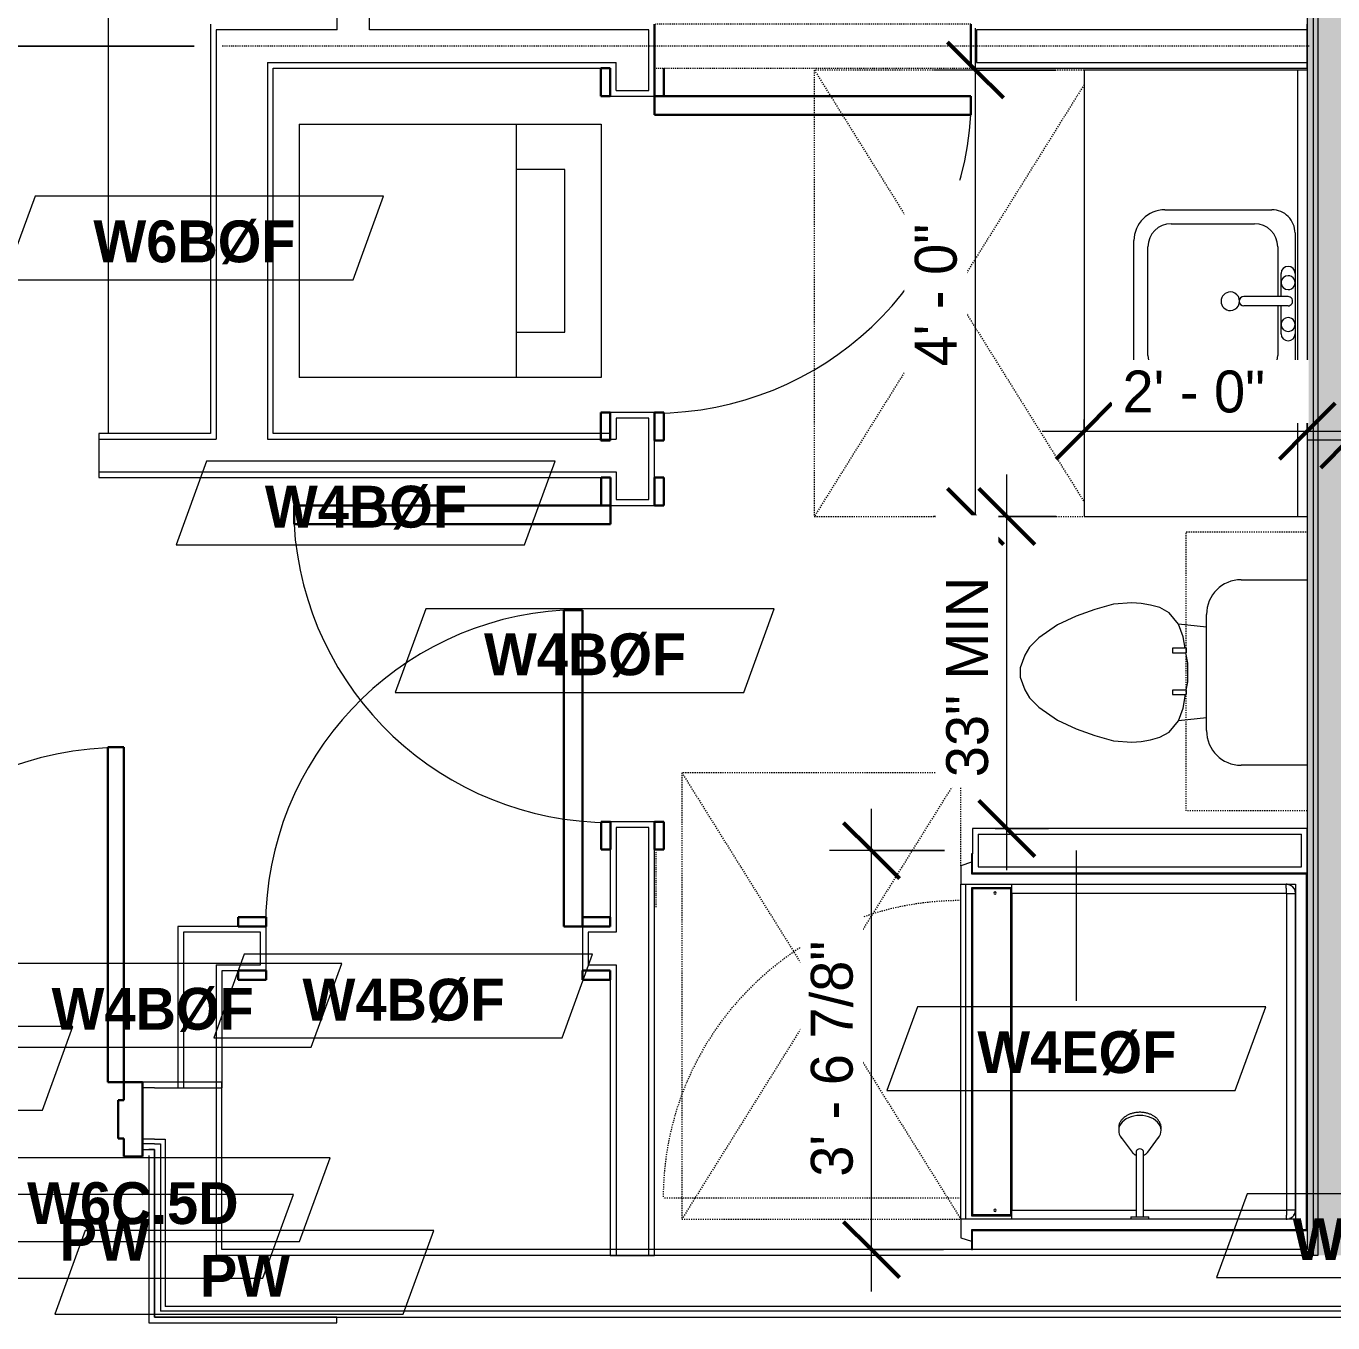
# Model space of a CAD drawing. Header units: inches. Extents: x -4010 to -1872, y 9846 to 12241.
# Drawn here: x -3058.5 to -2918, y 10450.3 to 10589.7 of the extents above; entities that cross this region are included whole.
import ezdxf

# ---------------------------------------------------------------- set-up
doc = ezdxf.new("R2010")
doc.units = ezdxf.units.IN
doc.header["$MEASUREMENT"] = 0
for name, pattern in [('Dash', [0.25, 0.125, -0.125]), ('Dash 3_32_', [0.1875, 0.09375, -0.09375]), ('Overhead', [0.15625, 0.09375, -0.0625])]:
    doc.linetypes.add(name, pattern=pattern)
for name, color, linetype, lineweight in [('0-1', 7, 'Continuous', 5), ('0-3', 8, 'Continuous', 9), ('A-ANNO-DIMS', 211, 'Continuous', 9), ('A-ANNO-DIMS-48', 211, 'Continuous', 9), ('A-DETL-1', 90, 'Dash 3_32_', 18), ('A-DETL-GENF-3', 92, 'Overhead', 9), ('A-DETL-MEDM', 33, 'Continuous', 30), ('A-DOOR-1', 7, 'Continuous', 9), ('A-DOOR-2', 10, 'Continuous', 30), ('A-DOOR-3', 31, 'Continuous', 9), ('A-DOOR-4', 31, 'Continuous', 30), ('A-DOOR-FRAM-2', 10, 'Continuous', 30), ('A-DOOR-FRAM-3', 31, 'Continuous', 30), ('A-GENM', 5, 'Continuous', 9), ('A-GENM-HDLN', 13, 'Dash', 9), ('A-WALL', 113, 'Continuous', 18), ('A-WALL-2', 250, 'Continuous', 18), ('A-WALL-3', 113, 'Continuous', 9), ('A-WALL-IDEN', 211, 'Continuous', 9), ('I-WALL-2', 241, 'Continuous', 5), ('I-WALL-3', 7, 'Continuous', 9), ('I-WALL-4', 2, 'Continuous', 9), ('P-SANR-FIXT', 6, 'Continuous', 9), ('P-SANR-FIXT-HDLN', 131, 'Dash', 9), ('Q-CASE', 31, 'Continuous', 9), ('Q-CASE-2', 31, 'Dash', 9)]:
    doc.layers.add(name, color=color, linetype=linetype, lineweight=lineweight)
doc.styles.add('Century Gothic', font='ufonts.com_century-gothic.ttf', dxfattribs={"height": 4.5})
doc.styles.add('Century Gothic_B', font='GOTHICB.TTF', dxfattribs={"height": 4.5})
doc.dimstyles.new('OD_1__HACK_2', dxfattribs={"dimscale": 12, "dimtxt": 4.698757, "dimasz": 0.5, "dimexe": 0.375, "dimexo": 0.25, "dimgap": 0.0625, "dimtad": 1, "dimdec": 4, "dimrnd": 0.0625, "dimzin": 3, "dimdsep": 46, "dimlunit": 4, "dimtxsty": 'Century Gothic', "dimblk1": 'OBLIQUE', "dimblk2": 'OBLIQUE', "dimsah": 1, "dimcen": 0.09, "dimdle": 0.375, "dimazin": 0, "dimtfac": 1, "dimtdec": 4, "dimtix": 1, "dimtmove": 0, "dimatfit": 3, "dimfxl": 1, "dimtvp": 1, "dimtfill": 1, "dimfrac": 2, "dimtolj": 1, "dimtzin": 0, "dimarcsym": 2})
doc.dimstyles.new('OD_1__HACK_2_1', dxfattribs={"dimscale": 12, "dimtxt": 4.698757, "dimasz": 0.5, "dimexe": 0.375, "dimexo": 0.25, "dimgap": 0.0625, "dimtad": 1, "dimdec": 4, "dimrnd": 0.0625, "dimzin": 3, "dimdsep": 46, "dimlunit": 4, "dimtxsty": 'Century Gothic', "dimblk1": 'OBLIQUE', "dimblk2": 'OBLIQUE', "dimsah": 1, "dimcen": 0.09, "dimdle": 0.375, "dimazin": 0, "dimtfac": 1, "dimtdec": 4, "dimtix": 1, "dimtmove": 0, "dimatfit": 3, "dimfxl": 1, "dimtvp": 1, "dimtfill": 1, "dimfrac": 2, "dimtolj": 1, "dimtzin": 0, "dimarcsym": 2})

# ---------------------------------------------------------------- blocks, each defined once
blk = doc.blocks.new('HOLLOW METAL - UNIT DOOR-2191978-UNITS PLANS - 3RD FLOOR')
at = {"layer": 'A-DOOR-1'}
blk.add_arc((18, 3.875), 36, 90, 180, dxfattribs=at)
at = {"layer": 'A-DOOR-2'}
for p, q in [((18, 39.875), (16.25, 39.875)), ((16.25, 39.875), (16.25, 3.875)), ((18, 3.875), (18, 39.875)), ((16.25, 3.875), (18, 3.875))]:
    blk.add_line(p, q, dxfattribs=at)
at = {"layer": 'A-DOOR-FRAM-2'}
for p, q in [((-18, 3.875), (-20, 3.875)), ((-20, 3.875), (-20, -4.125)), ((-18, 1.9375), (-18, 3.875)), ((18, 3.875), (18, 1.9375)), ((20, 3.875), (18, 3.875)), ((20, -4.125), (20, 3.875)), ((-17.375, 1.9375), (-18, 1.9375)), ((-17.375, -2.1875), (-17.375, 1.9375)), ((18, 1.9375), (17.375, 1.9375)), ((17.375, 1.9375), (17.375, -2.1875)), ((-18, -4.125), (-18, -2.1875)), ((-18, -2.1875), (-17.375, -2.1875)), ((17.375, -2.1875), (18, -2.1875)), ((18, -2.1875), (18, -4.125)), ((-20, -4.125), (-18, -4.125)), ((18, -4.125), (20, -4.125))]:
    blk.add_line(p, q, dxfattribs=at)
blk = doc.blocks.new('CTR - 1st Phase - Common Walls_rvt-1-UNITS PLANS - 3RD FLOOR')
at = {"layer": 'I-WALL-2'}
for points in [[(-2920.14, 10458.16), (-2920.14, 10843.14), (-2920.76, 10843.14), (-2920.76, 10458.16)], [(-2920.14, 10457.54), (-2919.64, 10457.54), (-2919.64, 10843.14), (-2920.14, 10843.14), (-2920.14, 10458.16)], [(-2919.64, 10457.54), (-2914.14, 10457.54), (-2914.14, 10843.14), (-2919.64, 10843.14), (-2919.64, 10458.16)]]:
    blk.add_hatch(color=256, dxfattribs=at).paths.add_polyline_path(points, flags=0)
at = {"layer": 'A-WALL-2'}
for p, q in [((-2920.14, 10843.14), (-2920.14, 10458.16)), ((-2919.64, 10843.14), (-2919.64, 10458.16)), ((-3044.7, 10475.54), (-3045.99, 10475.54)), ((-3044.7, 10475.54), (-3043.57, 10475.54)), ((-3043.57, 10475.54), (-3038.07, 10475.54)), ((-3038.07, 10475.54), (-3038.07, 10457.54)), ((-3044.7, 10470.04), (-3045.99, 10470.04)), ((-3044.7, 10470.04), (-3044.07, 10470.04)), ((-3044.07, 10470.04), (-3043.57, 10470.04)), ((-3043.57, 10470.04), (-3043.57, 10452.04)), ((-3044.7, 10469.54), (-3045.99, 10469.54)), ((-3044.7, 10469.54), (-3044.07, 10469.54)), ((-3044.07, 10469.54), (-3044.07, 10451.54)), ((-3037.45, 10457.54), (-3038.07, 10457.54)), ((-2920.14, 10457.54), (-3037.45, 10457.54)), ((-2920.14, 10458.16), (-2920.14, 10457.54)), ((-2919.64, 10457.54), (-2920.14, 10457.54)), ((-2919.64, 10457.54), (-2920.14, 10457.54)), ((-2919.64, 10458.16), (-2919.64, 10457.54)), ((-3038.07, 10452.04), (-3043.57, 10452.04)), ((-3037.45, 10452.04), (-3038.07, 10452.04)), ((-2784.7, 10452.04), (-3037.45, 10452.04)), ((-3043.57, 10451.54), (-3044.07, 10451.54)), ((-3037.45, 10451.54), (-3043.57, 10451.54)), ((-2784.7, 10451.54), (-3037.45, 10451.54))]:
    blk.add_line(p, q, dxfattribs=at)
at = {"layer": 'I-WALL-3'}
for p, q in [((-2920.76, 10843.14), (-2920.76, 10498.69)), ((-3044.7, 10476.16), (-3045.99, 10476.16)), ((-3038.07, 10476.16), (-3044.7, 10476.16)), ((-3037.45, 10476.16), (-3038.07, 10476.16)), ((-3037.45, 10458.16), (-3037.45, 10476.16)), ((-3045.99, 10468.91), (-3044.7, 10468.91)), ((-3044.7, 10468.91), (-3045.32, 10468.91)), ((-3044.7, 10468.91), (-3044.7, 10450.91)), ((-3044.7, 10450.91), (-3044.7, 10468.91)), ((-3045.32, 10468.29), (-3045.32, 10450.29)), ((-2920.76, 10460.19), (-2920.76, 10458.16)), ((-2956.89, 10458.16), (-3037.45, 10458.16)), ((-2920.76, 10458.16), (-2956.76, 10458.16)), ((-3045.32, 10450.29), (-3044.7, 10450.29)), ((-3044.7, 10450.91), (-3044.07, 10450.91)), ((-3025.11, 10450.91), (-3044.7, 10450.91)), ((-3044.7, 10450.29), (-3025.11, 10450.29)), ((-3044.07, 10450.91), (-3037.45, 10450.91)), ((-3037.45, 10450.91), (-2784.7, 10450.91)), ((-3025.11, 10450.29), (-3025.11, 10450.91))]:
    blk.add_line(p, q, dxfattribs=at)
at = {"layer": '0-3'}
blk.add_blockref('HOLLOW METAL - UNIT DOOR-2191978-UNITS PLANS - 3RD FLOOR', (-3065.99, 10472.29), dxfattribs=at)
blk = doc.blocks.new('SWING - SINGLE - FLUSH - 2-10 x 6-8 - PRIVACY-3199407-UNITS PLANS - 3RD FLOOR')
at = {"layer": 'A-DOOR-3'}
blk.add_arc((17, 2.37), 34.07, 93.3657, 180, dxfattribs=at)
at = {"layer": 'A-DOOR-4'}
for p, q in [((15, 2.37), (15, 36.38)), ((17, 36.38), (15, 36.38)), ((17, 2.37), (17, 36.38)), ((17, 2.37), (15, 2.37))]:
    blk.add_line(p, q, dxfattribs=at)
at = {"layer": 'A-DOOR-FRAM-3'}
for p, q in [((-17, 3.37), (-20, 3.37)), ((-20, 3.37), (-20, 2.37)), ((-17, 2.37), (-17, 3.37)), ((20, 3.37), (17, 3.37)), ((17, 3.37), (17, 2.37)), ((20, 2.37), (20, 3.37)), ((-20, 2.37), (-17, 2.37)), ((17, 2.37), (20, 2.37)), ((-17, -2.38), (-20, -2.38)), ((-20, -2.38), (-20, -3.38)), ((-17, -3.38), (-17, -2.38)), ((20, -2.38), (17, -2.38)), ((17, -2.38), (17, -3.38)), ((20, -3.38), (20, -2.38)), ((-20, -3.38), (-17, -3.38)), ((17, -3.38), (20, -3.38))]:
    blk.add_line(p, q, dxfattribs=at)
blk = doc.blocks.new('Stacked Washer and Dryer - 26_x25_ - Private-3627842-UNITS PLANS - 3RD FLOOR')
at = {"layer": 'P-SANR-FIXT'}
for p, q in [((0, 13.625), (32.4375, 13.625)), ((0, 13.625), (0, -13.625)), ((23.34375, -13.625), (23.34375, 13.625)), ((32.4375, 13.625), (32.4375, -13.625)), ((28.53125, 8.75), (23.34375, 8.75)), ((28.53125, -8.75), (28.53125, 8.75)), ((23.34375, -8.75), (28.53125, -8.75)), ((32.4375, -13.625), (0, -13.625))]:
    blk.add_line(p, q, dxfattribs=at)
blk = doc.blocks.new('SWING - SINGLE - FLUSH - 2-10 x 6-8 - PRIVACY-3928387-UNITS PLANS - 3RD FLOOR')
at = {"layer": 'A-DOOR-3'}
blk.add_arc((17, 2.37), 34.07, 93.3657, 180, dxfattribs=at)
at = {"layer": 'A-DOOR-4'}
for p, q in [((15, 2.37), (15, 36.38)), ((17, 36.38), (15, 36.38)), ((17, 2.37), (17, 36.38)), ((17, 2.37), (15, 2.37))]:
    blk.add_line(p, q, dxfattribs=at)
at = {"layer": 'A-DOOR-FRAM-3'}
for p, q in [((-17, 3.37), (-20, 3.37)), ((-20, 3.37), (-20, 2.37)), ((-17, 2.37), (-17, 3.37)), ((20, 3.37), (17, 3.37)), ((17, 3.37), (17, 2.37)), ((20, 2.37), (20, 3.37)), ((-20, 2.37), (-17, 2.37)), ((17, 2.37), (20, 2.37)), ((-17, -2.38), (-20, -2.38)), ((-20, -2.38), (-20, -3.38)), ((-17, -3.38), (-17, -2.38)), ((20, -2.38), (17, -2.38)), ((17, -2.38), (17, -3.38)), ((20, -3.38), (20, -2.38)), ((-20, -3.38), (-17, -3.38)), ((17, -3.38), (20, -3.38))]:
    blk.add_line(p, q, dxfattribs=at)
blk = doc.blocks.new('Door-Opening - 34_ x 80_-3928388-UNITS PLANS - 3RD FLOOR')
at = {"layer": 'A-DETL-GENF-3'}
for p, q in [((16.68, 2.38), (-17.32, 2.38)), ((-17.32, -2.37), (16.68, -2.37))]:
    blk.add_line(p, q, dxfattribs=at)
at = {"layer": 'A-DETL-MEDM'}
for p, q in [((-17.32, 2.38), (-17.32, -2.37)), ((16.68, -2.37), (16.68, 2.38))]:
    blk.add_line(p, q, dxfattribs=at)
blk = doc.blocks.new('M_Sink Vanity-Square - 500 x 440mm-1372835-UNITS PLANS - 3RD FLOOR')
at = {"layer": 'P-SANR-FIXT'}
for p, q in [((-5.72, 10.23), (7.14, 10.23)), ((-5.22, 8.73), (6.46, 8.73)), ((-9.22, -4.59), (-9.22, 6.73)), ((-7.72, -2.72), (-7.72, 6.23)), ((8.96, 6.23), (8.96, -2.72)), ((10.46, 6.91), (10.46, -4.59)), ((0.12, -6.33), (0.12, -1.59)), ((1.12, -6.33), (1.12, -1.59)), ((0.12, -5.22), (-5.22, -5.22)), ((-2.88, -5.59), (0.12, -5.59)), ((6.46, -5.22), (1.12, -5.22)), ((1.12, -5.59), (3.62, -5.59)), ((7.96, -7.09), (-6.72, -7.09)), ((3.62, -7.09), (-2.88, -7.09))]:
    blk.add_line(p, q, dxfattribs=at)
for centre, radius, start, end in [((-5.72, 6.73), 3.5, 90, 180), ((7.14, 6.91), 3.32, 360, 90), ((-5.22, 6.23), 2.5, 90, 180), ((6.46, 6.23), 2.5, 360, 90), ((0.62, -0.13), 1, 360, 180), ((0.62, -0.13), 1, 180, 0), ((0.62, -1.59), 0.5, 360, 180), ((-5.22, -2.72), 2.5, 180, 270), ((6.46, -2.72), 2.5, 270, 360), ((-6.72, -4.59), 2.5, 180, 270), ((-2.88, -6.34), 0.75, 90, 270), ((-1.88, -6.34), 0.75, 360, 180), ((2.62, -6.34), 0.75, 0, 180), ((3.62, -6.34), 0.75, 270, 90), ((7.96, -4.59), 2.5, 270, 0), ((-1.88, -6.34), 0.75, 180, 0), ((0.62, -6.33), 0.5, 180, 0), ((2.62, -6.34), 0.75, 180, 0)]:
    blk.add_arc(centre, radius, start, end, dxfattribs=at)
blk = doc.blocks.new('Toilet-Domestic-3D - Toilet-Domestic-3D-1352612-UNITS PLANS - 3RD FLOOR')
at = {"layer": 'P-SANR-FIXT'}
for p, q in [((-9.98, 11.75), (-9.98, 18.86)), ((9.98, 18.86), (9.98, 11.75)), ((6.25, 8.02), (-6.25, 8.02)), ((-4.86, 8.02), (-5.21, 5)), ((4.86, 8.02), (5.21, 5)), ((-2.61, 5.72), (-3.84, 5.5)), ((-1, 6), (-2.12, 5.8)), ((1, 6), (-1, 6)), ((1.89, 5.84), (1, 6)), ((3.84, 5.5), (2.38, 5.76)), ((-5.21, 5), (-6.4, 4)), ((-3.84, 5.5), (-5.21, 5)), ((5.21, 5), (3.84, 5.5)), ((6.4, 4), (5.21, 5)), ((-6.97, 3), (-7.24, 2)), ((-6.4, 4), (-6.97, 3)), ((6.97, 3), (6.4, 4)), ((7.24, 2), (6.97, 3)), ((-7.24, 2), (-7.41, 1)), ((7.41, 1), (7.24, 2)), ((-7.41, 1), (-7.5, 0)), ((-7.5, 0), (-7.33, -1.99)), ((7.33, -1.99), (7.5, 0)), ((7.5, 0), (7.41, 1)), ((-7.33, -1.99), (-6.79, -4)), ((6.79, -4), (7.33, -1.99)), ((-6.79, -4), (-6.06, -6)), ((6.06, -6), (6.79, -4)), ((-6.06, -6), (-5.13, -8)), ((5.13, -8), (6.06, -6)), ((-5.13, -8), (-3.74, -10)), ((3.74, -10), (5.13, -8)), ((-3.74, -10), (-2.74, -11)), ((-2.74, -11), (-1.87, -11.5)), ((1.87, -11.5), (2.74, -11)), ((2.74, -11), (3.74, -10)), ((-1.87, -11.5), (-0.5, -12)), ((-0.5, -12), (0.5, -12)), ((0.5, -12), (1.87, -11.5))]:
    blk.add_line(p, q, dxfattribs=at)
for centre, start, end in [((-6.25, 11.75), 180, 270), ((6.25, 11.75), 270, 360)]:
    blk.add_arc(centre, 3.73, start, end, dxfattribs=at)
blk = doc.blocks.new('Bath Vanity - Bath Vanity 48_-3150017-UNITS PLANS - 3RD FLOOR')
at = {"layer": 'Q-CASE'}
for p, q in [((24.74, 24), (-23.26, 24)), ((-23.26, 24), (-23.26, 1)), ((24.74, 1), (24.74, 24))]:
    blk.add_line(p, q, dxfattribs=at)
blk = doc.blocks.new('ADA Clearances - 30_x48_-3255449-UNITS PLANS - 3RD FLOOR')
at = {"layer": 'A-GENM-HDLN'}
for p, q in [((15, -24), (-15, 24)), ((-15, -24), (15, 24)), ((15, 24), (-15, 24)), ((15, -24), (15, 24)), ((-15, -14), (-15, -24)), ((-15, -24), (15, -24))]:
    blk.add_line(p, q, dxfattribs=at)
blk = doc.blocks.new('ADA Clearances - 30_x48_-V26-UNITS PLANS - 3RD FLOOR')
at = {"layer": 'A-GENM-HDLN'}
for p, q in [((-14, -22.41), (15, 24)), ((15, 24), (-14, 24)), ((15, -24), (15, 24)), ((15, -24), (-14, 22.41)), ((-14, -24), (15, -24))]:
    blk.add_line(p, q, dxfattribs=at)
blk = doc.blocks.new('BATHROOM MIRROR - BATHROOM MIRROR 48_-3123886-UNITS PLANS - 3RD FLOOR')
at = {"layer": 'Q-CASE'}
for p, q in [((-23.26, -23), (24.74, -23)), ((-23.26, -23), (-23.26, -24)), ((24.74, -24), (24.74, -23)), ((24.74, -24), (-23.26, -24))]:
    blk.add_line(p, q, dxfattribs=at)
blk = doc.blocks.new('300 Series Wall Hung Cabinet_326 - 30_-2909953-UNITS PLANS - 3RD FLOOR')
at = {"layer": 'Q-CASE'}
for p, q in [((-2.01, 14.69), (-2.5, 14.69)), ((-2.5, 14.69), (-2.5, 13.19)), ((-2.01, 13.19), (-2.01, 14.69)), ((2.49, 14.69), (2, 14.69)), ((2, 14.69), (2, 13.19)), ((2.49, 13.19), (2.49, 14.69)), ((-2.01, 13.19), (-2.5, 13.19)), ((2.49, 13.19), (2, 13.19))]:
    blk.add_line(p, q, dxfattribs=at)
at = {"layer": 'Q-CASE-2'}
for p, q in [((-15, 0.19), (-15, 13.19)), ((-15, 13.19), (15, 13.19)), ((15, 13.19), (15, 0.19)), ((15, 0.19), (-15, 0.19))]:
    blk.add_line(p, q, dxfattribs=at)
blk = doc.blocks.new('SWING - SINGLE - FLUSH - 2-10 x 6-8 - PASSAGE-3928390-UNITS PLANS - 3RD FLOOR')
at = {"layer": 'A-DOOR-3'}
blk.add_arc((17, -2.37), 34.07, 180, 266.6343, dxfattribs=at)
at = {"layer": 'A-DOOR-4'}
for p, q in [((15, -2.37), (15, -36.38)), ((17, -2.37), (15, -2.37)), ((17, -2.37), (17, -36.38)), ((17, -36.38), (15, -36.38))]:
    blk.add_line(p, q, dxfattribs=at)
at = {"layer": 'A-DOOR-FRAM-3'}
for p, q in [((-20, 2.38), (-20, 3.38)), ((-20, 3.38), (-17, 3.38)), ((-17, 3.38), (-17, 2.38)), ((17, 2.38), (17, 3.38)), ((17, 3.38), (20, 3.38)), ((20, 3.38), (20, 2.38)), ((-17, 2.38), (-20, 2.38)), ((20, 2.38), (17, 2.38)), ((-20, -2.37), (-17, -2.37)), ((-20, -3.37), (-20, -2.37)), ((-17, -2.37), (-17, -3.37)), ((17, -2.37), (20, -2.37)), ((17, -3.37), (17, -2.37)), ((-17, -3.37), (-20, -3.37)), ((20, -3.37), (17, -3.37))]:
    blk.add_line(p, q, dxfattribs=at)
blk = doc.blocks.new('4LBS24238A75FTB_V2 - 4LBS24238A75FTB_V2-3746186-UNITS PLANS - 3RD FLOOR')
at = {"layer": 'P-SANR-FIXT'}
for p, q in [((0, -0.5), (38.5, -0.5)), ((0, -36.5), (0, -0.5)), ((0.12, -36.62), (0.12, -0.63)), ((0.12, -0.63), (38.38, -0.63)), ((38.38, -0.63), (38.38, -36.62)), ((38.5, -0.5), (38.5, -36.5)), ((1.25, -37.75), (1.25, -1.75)), ((1.25, -1.75), (37.25, -1.75)), ((1.3, -2.43), (1.28, -2.51)), ((1.42, -2.2), (1.4, -2.23)), ((1.58, -2.01), (1.51, -2.08)), ((1.73, -1.9), (1.7, -1.92)), ((2.01, -1.78), (1.93, -1.8)), ((2.2, -32.27), (2.2, -2.75)), ((2.25, -1.77), (2.25, -1.75)), ((36.25, -1.77), (2.25, -1.77)), ((36.25, -2.7), (2.25, -2.7)), ((36.25, -1.77), (36.25, -1.75)), ((36.3, -18.11), (36.3, -2.75)), ((36.57, -1.8), (36.49, -1.78)), ((36.75, -1.89), (36.72, -1.87)), ((36.8, -1.92), (36.77, -1.9)), ((36.99, -2.08), (36.92, -2.01)), ((37.1, -2.23), (37.08, -2.2)), ((37.22, -2.51), (37.2, -2.43)), ((37.25, -1.75), (37.25, -17.52)), ((36.3, -32.27), (36.3, -18.89)), ((37.25, -19.48), (37.25, -37.75)), ((1.62, -32.27), (1.62, -36.62)), ((2.2, -32.27), (36.3, -32.27)), ((36.88, -36.62), (36.88, -32.27)), ((36.75, -32.38), (1.75, -32.38)), ((1.75, -32.38), (1.75, -36.5)), ((36.75, -36.5), (36.75, -32.38)), ((0, -36.5), (-2.02, -36.5)), ((-2.02, -36.5), (-2.02, -36.62)), ((1.75, -36.5), (36.75, -36.5)), ((40.52, -36.5), (38.5, -36.5)), ((40.52, -36.62), (40.52, -36.5)), ((-2.02, -36.62), (0.12, -36.62)), ((-1.13, -36.62), (-0.75, -37.75)), ((-0.75, -37.75), (1.25, -37.75)), ((1.25, -37.25), (37.25, -37.25)), ((1.25, -37.75), (1.25, -37.25)), ((37.25, -37.75), (1.25, -37.75)), ((1.62, -36.62), (36.88, -36.62)), ((37.25, -37.25), (37.25, -37.75)), ((37.25, -37.75), (39.25, -37.75)), ((38.38, -36.62), (40.52, -36.62)), ((39.25, -37.75), (39.63, -36.62))]:
    blk.add_line(p, q, dxfattribs=at)
for centre, radius, start, end in [((2.25, -2.75), 1, 90, 180), ((36.25, -2.75), 1, 0, 90), ((2.2, -34.06), 0.125, 0, 180), ((2.2, -34.06), 0.125, 180, 0), ((36.3, -34.06), 0.125, 0, 180), ((36.3, -34.06), 0.125, 180, 0)]:
    blk.add_arc(centre, radius, start, end, dxfattribs=at)
for centre, start_param, end_param in [((2.2, -32.28), 1.570796, 3.141593), ((36.3, -32.28), 0, 1.570796)]:
    blk.add_ellipse(centre, major_axis=(0.95, 0), ratio=0.019505, start_param=start_param, end_param=end_param, dxfattribs=at)
for points, knots in [([(2.25, -1.77), (2.18, -1.77), (2.05, -1.78), (1.8, -1.86), (1.52, -2.04), (1.34, -2.32), (1.26, -2.57), (1.25, -2.7), (1.25, -2.77)], [0, 0, 0, 0, 0.125, 0.25, 0.5, 0.75, 0.875, 1, 1, 1, 1]), ([(1.38, -2.25), (1.41, -2.21), (1.47, -2.12), (1.54, -2.04), (1.59, -2)], [-0.6665731, -0.6665731, -0.6665731, -0.6665731, -0.5714286, -0.4611793, -0.4611793, -0.4611793, -0.4611793]), ([(1.75, -1.88), (1.77, -1.87), (1.86, -1.82), (2.03, -1.77), (2.17, -1.75), (2.25, -1.75)], [-0.3333068, -0.3333068, -0.3333068, -0.3333068, -0.2857143, -0.1428571, 0, 0, 0, 0]), ([(2.25, -2.7), (2.24, -2.7), (2.24, -2.7), (2.23, -2.7), (2.22, -2.71), (2.22, -2.71), (2.21, -2.72), (2.21, -2.73), (2.2, -2.74), (2.2, -2.74), (2.2, -2.75), (2.2, -2.75)], [-1, -1, -1, -1, -0.833333, -0.75, -0.666667, -0.583333, -0.416667, -0.333333, -0.208333, -0.083333, 0, 0, 0, 0]), ([(36.25, -1.75), (36.31, -1.75), (36.42, -1.76), (36.59, -1.8), (36.7, -1.85), (36.75, -1.88)], [-1, -1, -1, -1, -0.8928571, -0.7857143, -0.6666667, -0.6666667, -0.6666667, -0.6666667]), ([(37.25, -2.77), (37.25, -2.7), (37.24, -2.57), (37.16, -2.32), (36.98, -2.04), (36.7, -1.86), (36.45, -1.78), (36.32, -1.77), (36.25, -1.77)], [0, 0, 0, 0, 0.125, 0.25, 0.5, 0.75, 0.875, 1, 1, 1, 1]), ([(36.3, -2.75), (36.3, -2.74), (36.3, -2.74), (36.3, -2.73), (36.29, -2.72), (36.29, -2.72), (36.28, -2.71), (36.27, -2.71), (36.26, -2.7), (36.26, -2.7), (36.25, -2.7), (36.25, -2.7)], [-1, -1, -1, -1, -0.833333, -0.75, -0.666667, -0.583333, -0.416667, -0.333333, -0.208333, -0.083333, 0, 0, 0, 0]), ([(36.75, -1.88), (36.79, -1.91), (36.89, -1.97), (36.97, -2.05), (37.01, -2.1)], [-0.6665731, -0.6665731, -0.6665731, -0.6665731, -0.5714286, -0.4475924, -0.4475924, -0.4475924, -0.4475924]), ([(37.12, -2.25), (37.13, -2.27), (37.16, -2.33), (37.18, -2.38), (37.19, -2.42)], [-0.3333068, -0.3333068, -0.3333068, -0.3333068, -0.2857143, -0.2174647, -0.2174647, -0.2174647, -0.2174647])]:
    blk.add_open_spline(points, degree=3, knots=knots, dxfattribs=at)
for points in [[(1.25, -2.75), (1.25, -2.74), (1.25, -2.72), (1.25, -2.71)], [(2.2, -2.75), (2.12, -2.75), (1.95, -2.75), (1.72, -2.75), (1.52, -2.76), (1.37, -2.76), (1.27, -2.76), (1.25, -2.77), (1.25, -2.77)], [(1.35, -2.32), (1.36, -2.3), (1.37, -2.27), (1.38, -2.25)], [(1.63, -1.97), (1.67, -1.94), (1.71, -1.91), (1.75, -1.88)], [(2.25, -2.7), (2.25, -2.62), (2.25, -2.45), (2.25, -2.22), (2.25, -2.03), (2.25, -1.88), (2.25, -1.82), (2.25, -1.8)], [(36.25, -2.7), (36.25, -2.62), (36.25, -2.45), (36.25, -2.22), (36.25, -2.03), (36.25, -1.88), (36.25, -1.82), (36.25, -1.8)], [(36.3, -2.75), (36.38, -2.75), (36.55, -2.75), (36.78, -2.75), (36.98, -2.76), (37.13, -2.76), (37.23, -2.76), (37.25, -2.77), (37.25, -2.77)], [(37.04, -2.14), (37.07, -2.18), (37.09, -2.21), (37.12, -2.25)], [(37.25, -2.67), (37.25, -2.7), (37.25, -2.72), (37.25, -2.75)]]:
    blk.add_open_spline(points, degree=3, dxfattribs=at)
at = {"layer": 'P-SANR-FIXT-HDLN'}
blk.add_line((35, -37.75), (35, -69.75), dxfattribs=at)
blk.add_arc((35, -37.75), 32, 180, 270, dxfattribs=at)
blk = doc.blocks.new('Shower Head - Shower Head-3260035-UNITS PLANS - 3RD FLOOR')
at = {"layer": 'P-SANR-FIXT'}
for p, q in [((-2.28, 9.81), (-2.28, 9.54)), ((-2.02, 8.78), (-0.84, 7.19)), ((0.84, 7.19), (2.02, 8.78)), ((2.28, 9.54), (2.28, 9.81)), ((-0.39, 7.27), (-0.39, 6.01)), ((0.39, 6.01), (0.39, 7.27)), ((-0.98, 0.26), (-0.98, 0)), ((-0.98, 0.26), (0.98, 0.26)), ((0.98, 0), (-0.98, 0)), ((-0.39, 1), (-0.39, 0.26)), ((0.39, 0.26), (0.39, 1)), ((0.98, 0), (0.98, 0.26))]:
    blk.add_line(p, q, dxfattribs=at)
at = {"layer": 'P-SANR-FIXT', "flags": 128}
for points in [[(0, 11.49), (-0.09, 11.49), (-0.18, 11.48), (-0.27, 11.48), (-0.35, 11.47), (-0.44, 11.46), (-0.53, 11.44), (-0.62, 11.43), (-0.7, 11.41), (-0.79, 11.39), (-0.87, 11.36), (-0.95, 11.34), (-1.03, 11.31), (-1.11, 11.28), (-1.19, 11.25), (-1.26, 11.21), (-1.34, 11.17), (-1.41, 11.13), (-1.48, 11.09), (-1.55, 11.05), (-1.61, 11), (-1.68, 10.95), (-1.74, 10.9), (-1.8, 10.85), (-1.85, 10.8), (-1.9, 10.74), (-1.95, 10.69), (-2, 10.63), (-2.04, 10.57), (-2.08, 10.51), (-2.12, 10.44), (-2.15, 10.38), (-2.18, 10.31), (-2.21, 10.25), (-2.23, 10.18), (-2.25, 10.11), (-2.26, 10.04), (-2.27, 9.97), (-2.28, 9.9), (-2.28, 9.83), (-2.28, 9.81)], [(2.28, 9.81), (2.28, 9.88), (2.28, 9.95), (2.27, 10.02), (2.25, 10.09), (2.24, 10.16), (2.21, 10.23), (2.19, 10.3), (2.16, 10.36), (2.13, 10.43), (2.09, 10.49), (2.05, 10.55), (2.01, 10.61), (1.97, 10.67), (1.92, 10.73), (1.86, 10.79), (1.81, 10.84), (1.75, 10.89), (1.69, 10.94), (1.63, 10.99), (1.57, 11.04), (1.5, 11.08), (1.43, 11.12), (1.36, 11.16), (1.28, 11.2), (1.21, 11.24), (1.13, 11.27), (1.05, 11.3), (0.97, 11.33), (0.89, 11.36), (0.81, 11.38), (0.72, 11.4), (0.64, 11.42), (0.55, 11.44), (0.47, 11.45), (0.38, 11.46), (0.29, 11.47), (0.2, 11.48), (0.11, 11.49), (0.02, 11.49), (0, 11.49)], [(-0.84, 7.19), (-0.81, 7.16), (-0.79, 7.13), (-0.76, 7.1), (-0.73, 7.08), (-0.7, 7.05), (-0.68, 7.03), (-0.65, 7.01), (-0.62, 6.98), (-0.59, 6.97), (-0.56, 6.95), (-0.53, 6.93), (-0.49, 6.91), (-0.46, 6.9), (-0.43, 6.89), (-0.4, 6.87)], [(0.39, 6.87), (0.43, 6.88), (0.46, 6.9), (0.49, 6.91), (0.52, 6.93), (0.55, 6.94), (0.58, 6.96), (0.61, 6.98), (0.64, 7), (0.67, 7.03), (0.7, 7.05), (0.73, 7.07), (0.76, 7.1), (0.78, 7.13), (0.81, 7.16), (0.83, 7.19), (0.84, 7.19)], [(-0.39, 6.01), (-0.39, 5.81), (-0.39, 5.6), (-0.39, 5.38), (-0.39, 5.15), (-0.39, 4.92), (-0.39, 4.68), (-0.39, 4.43), (-0.39, 4.18), (-0.39, 3.93), (-0.39, 3.67), (-0.39, 3.4), (-0.39, 3.13), (-0.39, 2.86), (-0.39, 2.59), (-0.39, 2.31), (-0.39, 2.03), (-0.39, 1.75), (-0.39, 1.46), (-0.39, 1.18), (-0.39, 1)], [(0.39, 1), (0.39, 1.29), (0.39, 1.57), (0.39, 1.85), (0.39, 2.13), (0.39, 2.41), (0.39, 2.69), (0.39, 2.96), (0.39, 3.23), (0.39, 3.5), (0.39, 3.76), (0.39, 4.02), (0.39, 4.27), (0.39, 4.52), (0.39, 4.77), (0.39, 5), (0.39, 5.23), (0.39, 5.46), (0.39, 5.67), (0.39, 5.88), (0.39, 6.01)]]:
    blk.add_lwpolyline(points, dxfattribs=at)
at = {"layer": 'P-SANR-FIXT'}
for centre, major_axis, start_param, end_param in [((0, 9.54), (-2.28, 0), 4.712389, 6.956384), ((0, 9.54), (2.28, 0), 5.609987, 7.853982), ((0, 7.27), (-0.394, 0), 4.712389, 6.283185), ((0, 7.27), (-0.394, 0), 3.141593, 4.712389)]:
    blk.add_ellipse(centre, major_axis=major_axis, ratio=0.707107, start_param=start_param, end_param=end_param, dxfattribs=at)
blk = doc.blocks.new('Casework 10 - Casework 1-3926327-UNITS PLANS - 3RD FLOOR')
at = {"layer": 'Q-CASE'}
blk.add_line((-3049.7, 10669.16), (-3049.7, 10545.91), dxfattribs=at)
blk = doc.blocks.new('DIMBLOCK102-UNITS PLANS - 3RD FLOOR')
at = {"layer": 'A-ANNO-DIMS-48', "lineweight": 50}
for p, q in [((-2916.32, 10545.21), (-2913.32, 10548.21)), ((-2782.32, 10545.21), (-2779.32, 10548.21)), ((-2916.32, 10545.21), (-2919.32, 10542.21)), ((-2782.32, 10545.21), (-2785.32, 10542.21))]:
    blk.add_line(p, q, dxfattribs=at)
at = {"layer": 'A-ANNO-DIMS-48'}
for p, q in [((-2916.32, 10546.46), (-2916.32, 10540.71)), ((-2916.32, 10545.21), (-2916.32, 10546.46)), ((-2782.32, 10546.46), (-2782.32, 10540.71)), ((-2782.32, 10545.21), (-2782.32, 10546.46)), ((-2920.82, 10545.21), (-2782.32, 10545.21))]:
    blk.add_line(p, q, dxfattribs=at)
at = {"layer": 'A-ANNO-DIMS-48', "color": 0, "insert": (-2858.95, 10551.73), "char_height": 4.5, "width": 23.091, "attachment_point": 1, "line_spacing_factor": 0.984502, "style": 'Century Gothic', "bg_fill": 3, "box_fill_scale": 1.25, "bg_fill_color": 256, "bg_fill_true_color": 13158600, "bg_fill_transparency": 0}
blk.add_mtext('11\' - 2"', dxfattribs=at)
blk = doc.blocks.new('_Oblique')
at = {"color": 0, "linetype": 'ByBlock', "lineweight": -2}
blk.add_line((-0.5, -0.5), (0.5, 0.5), dxfattribs=at)
blk = doc.blocks.new('DIMBLOCK181-UNITS PLANS - 3RD FLOOR')
at = {"layer": 'A-ANNO-DIMS-48'}
for p, q in [((-2956.44, 10532.48), (-2956.44, 10589.48)), ((-2947.76, 10584.98), (-2960.94, 10584.98)), ((-2956.44, 10584.98), (-2947.76, 10584.98)), ((-2947.76, 10536.98), (-2960.94, 10536.98)), ((-2956.44, 10536.98), (-2947.76, 10536.98))]:
    blk.add_line(p, q, dxfattribs=at)
at = {"layer": 'A-ANNO-DIMS-48', "lineweight": 50}
for p, q in [((-2956.44, 10584.98), (-2959.44, 10587.98)), ((-2956.44, 10584.98), (-2953.44, 10581.98)), ((-2956.44, 10536.98), (-2959.44, 10539.98)), ((-2956.44, 10536.98), (-2953.44, 10533.98))]:
    blk.add_line(p, q, dxfattribs=at)
at = {"layer": 'A-ANNO-DIMS-48', "color": 0, "insert": (-2962.96, 10553.11), "char_height": 4.5, "width": 18.8845, "attachment_point": 1, "rotation": 90, "line_spacing_factor": 0.984502, "style": 'Century Gothic', "bg_fill": 3, "box_fill_scale": 1.25, "bg_fill_color": 256, "bg_fill_true_color": 13158600, "bg_fill_transparency": 0}
blk.add_mtext('4\' - 0"', dxfattribs=at)
blk = doc.blocks.new('DIMBLOCK182-UNITS PLANS - 3RD FLOOR')
at = {"layer": 'A-ANNO-DIMS-48', "lineweight": 50}
for p, q in [((-2944.76, 10546.15), (-2941.76, 10549.15)), ((-2920.76, 10546.15), (-2917.76, 10549.15)), ((-2944.76, 10546.15), (-2947.76, 10543.15)), ((-2920.76, 10546.15), (-2923.76, 10543.15))]:
    blk.add_line(p, q, dxfattribs=at)
at = {"layer": 'A-ANNO-DIMS-48'}
for p, q in [((-2944.76, 10547.4), (-2944.76, 10541.65)), ((-2944.76, 10546.15), (-2944.76, 10547.4)), ((-2920.76, 10547.4), (-2920.76, 10541.65)), ((-2920.76, 10546.15), (-2920.76, 10547.4)), ((-2949.26, 10546.15), (-2916.26, 10546.15))]:
    blk.add_line(p, q, dxfattribs=at)
at = {"layer": 'A-ANNO-DIMS-48', "color": 0, "insert": (-2940.63, 10552.67), "char_height": 4.5, "width": 18.8845, "attachment_point": 1, "line_spacing_factor": 0.984502, "style": 'Century Gothic', "bg_fill": 3, "box_fill_scale": 1.25, "bg_fill_color": 256, "bg_fill_true_color": 13158600, "bg_fill_transparency": 0}
blk.add_mtext('2\' - 0"', dxfattribs=at)
blk = doc.blocks.new('DIMBLOCK183-UNITS PLANS - 3RD FLOOR')
at = {"layer": 'A-ANNO-DIMS-48'}
for p, q in [((-2953.07, 10498.94), (-2953.07, 10541.48)), ((-2947.77, 10536.98), (-2957.57, 10536.98)), ((-2953.07, 10536.98), (-2947.77, 10536.98)), ((-2954.32, 10503.44), (-2948.57, 10503.44)), ((-2953.07, 10503.44), (-2954.32, 10503.44))]:
    blk.add_line(p, q, dxfattribs=at)
at = {"layer": 'A-ANNO-DIMS-48', "lineweight": 50}
for p, q in [((-2953.07, 10536.98), (-2956.07, 10539.98)), ((-2953.07, 10536.98), (-2950.07, 10533.98)), ((-2953.07, 10503.44), (-2956.07, 10506.44)), ((-2953.07, 10503.44), (-2950.07, 10500.44))]:
    blk.add_line(p, q, dxfattribs=at)
at = {"layer": 'A-ANNO-DIMS-48', "color": 0, "insert": (-2959.59, 10508.95), "char_height": 4.5, "width": 27.029, "attachment_point": 1, "rotation": 90, "line_spacing_factor": 0.984502, "style": 'Century Gothic', "bg_fill": 3, "box_fill_scale": 1.25, "bg_fill_color": 256, "bg_fill_true_color": 13158600, "bg_fill_transparency": 0}
blk.add_mtext('33" MIN', dxfattribs=at)
blk = doc.blocks.new('DIMBLOCK184-UNITS PLANS - 3RD FLOOR')
at = {"layer": 'A-ANNO-DIMS-48'}
for p, q in [((-2967.62, 10453.66), (-2967.62, 10505.56)), ((-2959.76, 10501.06), (-2972.12, 10501.06)), ((-2967.62, 10501.06), (-2959.76, 10501.06)), ((-2959.89, 10458.16), (-2972.12, 10458.16)), ((-2967.62, 10458.16), (-2959.89, 10458.16))]:
    blk.add_line(p, q, dxfattribs=at)
at = {"layer": 'A-ANNO-DIMS-48', "lineweight": 50}
for p, q in [((-2967.62, 10501.06), (-2970.62, 10504.06)), ((-2967.62, 10501.06), (-2964.62, 10498.06)), ((-2967.62, 10458.16), (-2970.62, 10461.16)), ((-2967.62, 10458.16), (-2964.62, 10455.16))]:
    blk.add_line(p, q, dxfattribs=at)
at = {"layer": 'A-ANNO-DIMS-48', "color": 0, "insert": (-2974.14, 10466), "char_height": 4.5, "width": 32.6676, "attachment_point": 1, "rotation": 90, "line_spacing_factor": 0.984502, "style": 'Century Gothic', "bg_fill": 3, "box_fill_scale": 1.25, "bg_fill_color": 256, "bg_fill_true_color": 13158600, "bg_fill_transparency": 0}
blk.add_mtext('3\' - 6 7/8"', dxfattribs=at)
blk = doc.blocks.new('DIMBLOCK258-UNITS PLANS - 3RD FLOOR')
at = {"layer": 'A-ANNO-DIMS-48', "lineweight": 50}
for p, q in [((-3070.78, 10671.54), (-3073.78, 10674.54)), ((-3070.78, 10671.54), (-3067.78, 10668.54)), ((-3070.78, 10587.54), (-3073.78, 10590.54)), ((-3070.78, 10587.54), (-3067.78, 10584.54))]:
    blk.add_line(p, q, dxfattribs=at)
at = {"layer": 'A-ANNO-DIMS-48'}
for p, q in [((-3051.32, 10671.54), (-3075.28, 10671.54)), ((-3070.78, 10671.54), (-3070.78, 10583.04)), ((-3070.78, 10671.54), (-3051.32, 10671.54)), ((-3040.45, 10587.54), (-3075.28, 10587.54)), ((-3070.78, 10587.54), (-3040.45, 10587.54))]:
    blk.add_line(p, q, dxfattribs=at)
at = {"layer": 'A-ANNO-DIMS-48', "color": 0, "insert": (-3077.29, 10621.67), "char_height": 4.5, "width": 18.8845, "attachment_point": 1, "rotation": 90, "line_spacing_factor": 0.984502, "style": 'Century Gothic', "bg_fill": 3, "box_fill_scale": 1.25, "bg_fill_color": 256, "bg_fill_true_color": 13158600, "bg_fill_transparency": 0}
blk.add_mtext('7\' - 0"', dxfattribs=at)
blk = doc.blocks.new('Wall Tag - Arch Wall-3956453-UNITS PLANS - 3RD FLOOR')
at = {"layer": 'A-WALL-IDEN'}
for p, q in [((-0.3561, 0.0937), (-0.4244, -0.0937)), ((0.4244, 0.0937), (-0.3561, 0.0937)), ((0.3561, -0.0937), (0.4244, 0.0937)), ((-0.4244, -0.0937), (0.3561, -0.0937))]:
    blk.add_line(p, q, dxfattribs=at)

msp = doc.modelspace()

# ---------------------------------------------------------------- linework, layer by layer
at = {"layer": 'A-DETL-1'}
for p, q in [((-2920.57374, 10587.5394), (-3037.44874, 10587.5394)), ((-2990.76124, 10494.98869), (-2990.76124, 10500.98869))]:
    msp.add_line(p, q, dxfattribs=at)
at = {"layer": 'A-WALL'}
for p, q in [((-3025.07374, 10589.2894), (-3025.07374, 10669.7894)), ((-3021.57374, 10589.2894), (-3021.57374, 10669.7894)), ((-3025.07374, 10589.2894), (-3038.07374, 10589.2894)), ((-3038.07374, 10589.2894), (-3038.07374, 10545.2894)), ((-2991.57374, 10589.2894), (-3021.57374, 10589.2894)), ((-2991.57374, 10582.7894), (-2991.57374, 10589.2894)), ((-2920.76124, 10589.2894), (-2956.32374, 10589.2894)), ((-2956.32374, 10589.2894), (-2956.32374, 10585.7894)), ((-3032.57374, 10585.7894), (-2995.07374, 10585.7894)), ((-3032.57374, 10585.7894), (-3032.57374, 10545.2894)), ((-2995.07374, 10582.7894), (-2995.07374, 10585.7894)), ((-2956.32374, 10585.7894), (-2920.76124, 10585.7894)), ((-2995.07374, 10582.7894), (-2991.57374, 10582.7894)), ((-2991.57374, 10547.5394), (-2995.07374, 10547.5394)), ((-2995.07374, 10547.5394), (-2995.07374, 10545.2894)), ((-2991.57374, 10538.7894), (-2991.57374, 10547.5394)), ((-3050.69874, 10545.2894), (-3038.07374, 10545.2894)), ((-3032.57374, 10545.2894), (-2995.07374, 10545.2894)), ((-3050.69874, 10541.7894), (-2995.07374, 10541.7894)), ((-2995.07374, 10541.7894), (-2995.07374, 10538.7894)), ((-2995.07374, 10538.7894), (-2991.57374, 10538.7894)), ((-2995.07374, 10503.5394), (-2995.07374, 10492.2894)), ((-2991.57374, 10503.5394), (-2995.07374, 10503.5394)), ((-2991.57374, 10457.5394), (-2991.57374, 10503.5394)), ((-2956.13624, 10502.81331), (-2921.38624, 10502.81331)), ((-2956.13624, 10502.81331), (-2956.13624, 10499.31331)), ((-2921.38624, 10499.31331), (-2921.38624, 10502.81331)), ((-2956.13624, 10499.31331), (-2921.38624, 10499.31331)), ((-3041.57374, 10492.2894), (-3041.57374, 10475.5394)), ((-3033.32374, 10492.2894), (-3041.57374, 10492.2894)), ((-3033.32374, 10488.7894), (-3033.32374, 10492.2894)), ((-2998.07374, 10492.2894), (-2998.07374, 10488.7894)), ((-2995.07374, 10492.2894), (-2998.07374, 10492.2894)), ((-3038.07374, 10488.7894), (-3038.07374, 10475.5394)), ((-3038.07374, 10488.7894), (-3033.32374, 10488.7894)), ((-2998.07374, 10488.7894), (-2995.07374, 10488.7894)), ((-2995.07374, 10488.7894), (-2995.07374, 10457.5394))]:
    msp.add_line(p, q, dxfattribs=at)
at = {"layer": 'A-WALL-3'}
for p, q in [((-3038.69874, 10589.9144), (-3038.69874, 10545.9144)), ((-2920.76124, 10585.1644), (-2920.76124, 10589.9144)), ((-3031.94874, 10585.1644), (-2995.69874, 10585.1644)), ((-3031.94874, 10545.9144), (-3031.94874, 10585.1644)), ((-2995.69874, 10585.1644), (-2995.69874, 10582.1644)), ((-2990.94874, 10582.1644), (-2990.94874, 10585.1644)), ((-2956.94874, 10585.1644), (-2920.76124, 10585.1644)), ((-2995.69874, 10582.1644), (-2990.94874, 10582.1644)), ((-2990.94874, 10548.1644), (-2995.69874, 10548.1644)), ((-2995.69874, 10548.1644), (-2995.69874, 10545.9144)), ((-2990.94874, 10538.1644), (-2990.94874, 10548.1644)), ((-3038.69874, 10545.9144), (-3050.69874, 10545.9144)), ((-3050.69874, 10545.9144), (-3050.69874, 10541.1644)), ((-2995.69874, 10545.9144), (-3031.94874, 10545.9144)), ((-3050.69874, 10541.1644), (-2995.69874, 10541.1644)), ((-2995.69874, 10541.1644), (-2995.69874, 10538.1644)), ((-2995.69874, 10538.1644), (-2990.94874, 10538.1644)), ((-2990.94874, 10504.1644), (-2995.69874, 10504.1644)), ((-2995.69874, 10504.1644), (-2995.69874, 10492.9144)), ((-2990.94874, 10457.5394), (-2990.94874, 10504.1644)), ((-3042.19874, 10492.9144), (-3042.19874, 10475.5394)), ((-3032.69874, 10492.9144), (-3042.19874, 10492.9144)), ((-3032.69874, 10488.1644), (-3032.69874, 10492.9144)), ((-2995.69874, 10492.9144), (-2998.69874, 10492.9144)), ((-2998.69874, 10492.9144), (-2998.69874, 10488.1644)), ((-3037.44874, 10475.5394), (-3037.44874, 10488.1644)), ((-3037.44874, 10488.1644), (-3032.69874, 10488.1644)), ((-2998.69874, 10488.1644), (-2995.69874, 10488.1644)), ((-2995.69874, 10488.1644), (-2995.69874, 10457.5394)), ((-3042.19874, 10475.5394), (-3037.44874, 10475.5394)), ((-2995.69874, 10457.5394), (-2990.94874, 10457.5394))]:
    msp.add_line(p, q, dxfattribs=at)
at = {"layer": 'I-WALL-4'}
for p, q in [((-2920.76124, 10503.43831), (-2956.76124, 10503.43831)), ((-2956.76124, 10503.43831), (-2956.76124, 10500.71221)), ((-2920.76124, 10498.68831), (-2920.76124, 10503.43831))]:
    msp.add_line(p, q, dxfattribs=at)

# ---------------------------------------------------------------- block references
at = {"layer": '0-1'}
msp.add_blockref('CTR - 1st Phase - Common Walls_rvt-1-UNITS PLANS - 3RD FLOOR', (0, 0), dxfattribs=at)
at = {"layer": 'A-DOOR-3'}
for name, p, rotation in [('Door-Opening - 34_ x 80_-3928388-UNITS PLANS - 3RD FLOOR', (-2974.27112, 10587.5394), 180), ('SWING - SINGLE - FLUSH - 2-10 x 6-8 - PASSAGE-3928390-UNITS PLANS - 3RD FLOOR', (-2993.32374, 10565.1644), 89.9999999999866), ('SWING - SINGLE - FLUSH - 2-10 x 6-8 - PRIVACY-3199407-UNITS PLANS - 3RD FLOOR', (-2993.32374, 10521.1644), 89.9999999999866)]:
    msp.add_blockref(name, p, dxfattribs=dict(at, rotation=rotation))
msp.add_blockref('SWING - SINGLE - FLUSH - 2-10 x 6-8 - PRIVACY-3928387-UNITS PLANS - 3RD FLOOR', (-3015.69874, 10490.5394), dxfattribs=at)
at = {"layer": 'A-GENM', "rotation": 180}
for name, p in [('ADA Clearances - 30_x48_-V26-UNITS PLANS - 3RD FLOOR', (-2958.76583, 10560.9769)), ('ADA Clearances - 30_x48_-3255449-UNITS PLANS - 3RD FLOOR', (-2973.01124, 10485.43831))]:
    msp.add_blockref(name, p, dxfattribs=at)
at = {"layer": 'A-WALL-IDEN', "xscale": 47.99999999999997, "yscale": 47.99999999999997, "zscale": 47.99999999999997}
for p in [(-3040.45076, 10566.93373), (-3022.01124, 10538.41237), (-2998.45076, 10522.5394), (-3017.96807, 10485.41237), (-3044.95076, 10484.43373), (-3073.84249, 10477.66642), (-3046.20076, 10463.5394), (-3050.13826, 10459.6019), (-2910.13624, 10459.66642), (-3035.05822, 10455.72892)]:
    msp.add_blockref('Wall Tag - Arch Wall-3956453-UNITS PLANS - 3RD FLOOR', p, dxfattribs=at)
at = {"layer": 'P-SANR-FIXT'}
for name, p in [('Stacked Washer and Dryer - 26_x25_ - Private-3627842-UNITS PLANS - 3RD FLOOR', (-3029.13624, 10565.5394)), ('Shower Head - Shower Head-3260035-UNITS PLANS - 3RD FLOOR', (-2938.76124, 10461.43831))]:
    msp.add_blockref(name, p, dxfattribs=at)
for name, p, rotation in [('M_Sink Vanity-Square - 500 x 440mm-1372835-UNITS PLANS - 3RD FLOOR', (-2929.16498, 10559.49741), 90.00000000012699), ('Toilet-Domestic-3D - Toilet-Domestic-3D-1352612-UNITS PLANS - 3RD FLOOR', (-2939.61705, 10520.2076), 270.0000000003648), ('4LBS24238A75FTB_V2 - 4LBS24238A75FTB_V2-3746186-UNITS PLANS - 3RD FLOOR', (-2920.26124, 10498.68831), 269.9999999999949)]:
    msp.add_blockref(name, p, dxfattribs=dict(at, rotation=rotation))
at = {"layer": 'Q-CASE'}
msp.add_blockref('Casework 10 - Casework 1-3926327-UNITS PLANS - 3RD FLOOR', (0, 0), dxfattribs=at)
for name, p, rotation in [('Bath Vanity - Bath Vanity 48_-3150017-UNITS PLANS - 3RD FLOOR', (-2920.76124, 10560.23919), 90.0000000001121), ('BATHROOM MIRROR - BATHROOM MIRROR 48_-3123886-UNITS PLANS - 3RD FLOOR', (-2944.76583, 10560.23919), 90.00000000018682), ('300 Series Wall Hung Cabinet_326 - 30_-2909953-UNITS PLANS - 3RD FLOOR', (-2920.57833, 10520.3326), 90.00000000006348)]:
    msp.add_blockref(name, p, dxfattribs=dict(at, rotation=rotation))

# ---------------------------------------------------------------- texts
at = {"layer": 'A-WALL-IDEN', "char_height": 4.5, "attachment_point": 1, "style": 'Century Gothic_B'}
for s, insert, width in [('W6BØF', (-3051.27464, 10568.80503), 26.058), ('W4BØF', (-3032.83512, 10540.28367), 26.058), ('W4BØF', (-3009.27464, 10524.4107), 26.058), ('W4BØF', (-3028.79195, 10487.28367), 26.058), ('W4BØF', (-3055.77464, 10486.30503), 26.058), ('W6C.5D', (-3058.40417, 10465.4107), 29.391), ('PW', (-3054.90545, 10461.4732), 11.3625), ('W6C.5D', (-2922.33964, 10461.53772), 29.391), ('PW', (-3039.82541, 10457.60022), 11.3625)]:
    msp.add_mtext(s, dxfattribs=dict(at, insert=insert, width=width))

# ---------------------------------------------------------------- next in the draw order: dimensions: what is measured, and where the dimension line sits
at = {"layer": 'A-ANNO-DIMS'}
for base, p1, p2, dimstyle, override, picture, middle in [((-3070.77662, 10587.5394), (-3048.32374, 10671.5394), (-3037.44874, 10587.5394), 'OD_1__HACK_2_1', {"dimpost": '<>', "dimfxl": 84.701037}, 'DIMBLOCK258-UNITS PLANS - 3RD FLOOR', (-3073.88981, 10629.5394)), ((-2956.4398, 10584.9769), (-2944.76124, 10536.9769), (-2944.76124, 10584.9769), 'OD_1__HACK_2', {"dimpost": '<>', "dimfxl": 48}, 'DIMBLOCK181-UNITS PLANS - 3RD FLOOR', (-2959.55299, 10560.9769))]:
    dim = msp.add_linear_dim(base=base, p1=p1, p2=p2, angle=90, dimstyle=dimstyle, override=override, dxfattribs=at)
    dim.commit()
    dim.dimension.update_dxf_attribs({"geometry": picture, "text_midpoint": middle})
dim = msp.add_linear_dim(base=(-2782.32374, 10545.21457), p1=(-2916.32374, 10549.45721), p2=(-2782.32374, 10549.45721), dimstyle='OD_1__HACK_2', override={"dimpost": '<>', "dimfxl": 134}, dxfattribs=at)
dim.commit()
dim.dimension.update_dxf_attribs({"geometry": 'DIMBLOCK102-UNITS PLANS - 3RD FLOOR', "text_midpoint": (-2849.32374, 10548.27116)})

# ---------------------------------------------------------------- next in the draw order: dimensions: what is measured, and where the dimension line sits
dim = msp.add_linear_dim(base=(-2920.76124, 10546.15335), p1=(-2944.76124, 10550.39599), p2=(-2920.76124, 10550.39599), angle=0, dimstyle='OD_1__HACK_2', override={"dimpost": '<>', "dimfxl": 24}, dxfattribs=at)
dim.commit()
dim.dimension.update_dxf_attribs({"geometry": 'DIMBLOCK182-UNITS PLANS - 3RD FLOOR', "text_midpoint": (-2932.76124, 10549.26654)})

# ---------------------------------------------------------------- next in the draw order: dimensions: what is measured, and where the dimension line sits
dim = msp.add_linear_dim(base=(-2953.07479, 10536.9769), p1=(-2957.31743, 10503.43831), p2=(-2944.76583, 10536.9769), angle=90, text='33" MIN', dimstyle='OD_1__HACK_2', override={"dimpost": '<>', "dimfxl": 35.810331}, dxfattribs=at)
dim.commit()
dim.dimension.update_dxf_attribs({"geometry": 'DIMBLOCK183-UNITS PLANS - 3RD FLOOR', "text_midpoint": (-2956.18798, 10520.2076)})

# ---------------------------------------------------------------- next in the draw order: linework, layer by layer
at = {"layer": 'A-WALL-IDEN'}
msp.add_line((-2945.59498, 10501.06331), (-2945.59498, 10484.90107), dxfattribs=at)

# ---------------------------------------------------------------- next in the draw order: dimensions: what is measured, and where the dimension line sits
at = {"layer": 'A-ANNO-DIMS'}
dim = msp.add_linear_dim(base=(-2967.62283, 10501.06331), p1=(-2956.88624, 10458.1644), p2=(-2956.76124, 10501.06331), angle=90, dimstyle='OD_1__HACK_2', override={"dimpost": '<>', "dimfxl": 42.899091}, dxfattribs=at)
dim.commit()
dim.dimension.update_dxf_attribs({"geometry": 'DIMBLOCK184-UNITS PLANS - 3RD FLOOR', "text_midpoint": (-2970.98533, 10479.61385)})

# ---------------------------------------------------------------- next in the draw order: block references
at = {"layer": 'A-WALL-IDEN', "xscale": 47.99999999999997, "yscale": 47.99999999999997, "zscale": 47.99999999999997}
msp.add_blockref('Wall Tag - Arch Wall-3956453-UNITS PLANS - 3RD FLOOR', (-2945.59498, 10479.77405), dxfattribs=at)

# ---------------------------------------------------------------- next in the draw order: texts
at = {"layer": 'A-WALL-IDEN', "insert": (-2956.23934, 10481.64535), "char_height": 4.5, "width": 25.6035, "attachment_point": 1, "style": 'Century Gothic_B'}
msp.add_mtext('W4EØF', dxfattribs=at)

doc.saveas('drawing.dxf')
